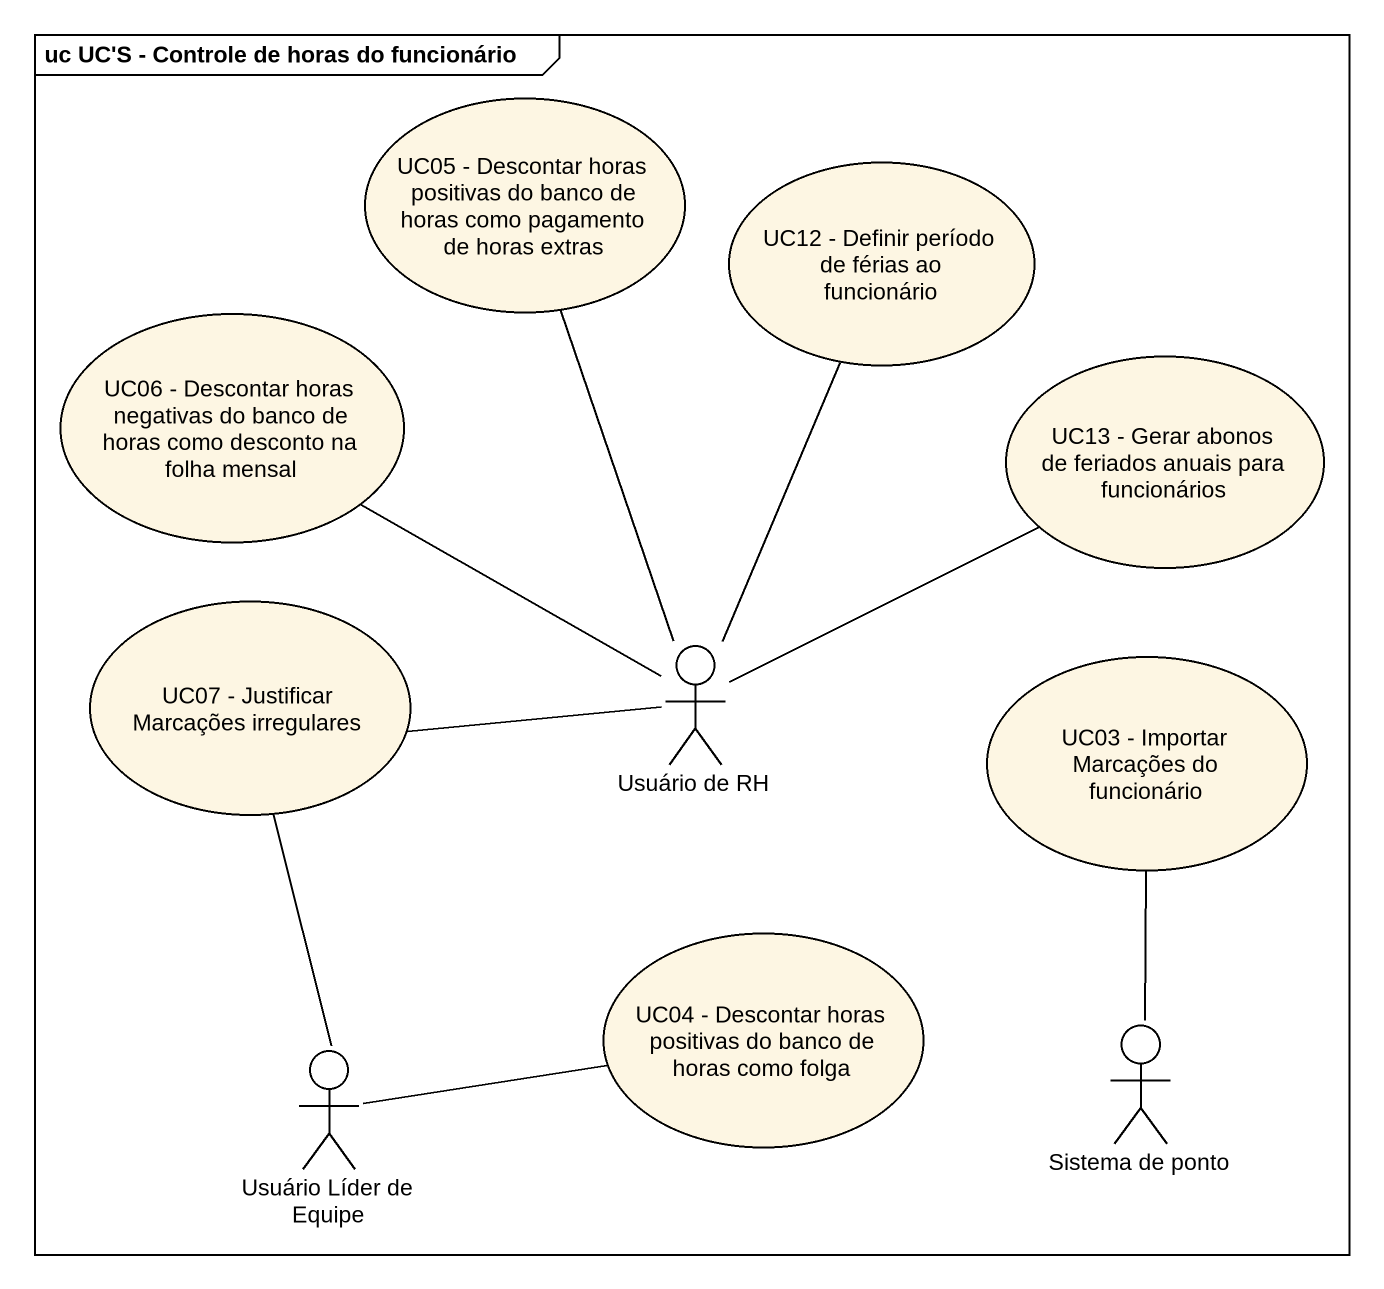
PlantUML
@startuml
mainframe uc UC'S - Controle de horas do funcionário
usecase "UC05 - Descontar horas positivas do banco de horas como pagamento de horas extras" as UC05_Descontar_horas
usecase "UC12 - Definir período de férias ao funcionário" as UC12_Definir_período_de
usecase "UC06 - Descontar horas negativas do banco de horas como desconto na folha mensal" as UC06_Descontar_horas
usecase "UC13 - Gerar abonos de feriados anuais para funcionários" as UC13_Gerar_abonos_de
usecase "UC07 - Justificar Marcações irregulares" as UC07_Justificar_Marcações
actor "Usuário de RH" as Usuário_de_RH
usecase "UC03 - Importar Marcações do funcionário" as UC03_Importar_Marcações_do
usecase "UC04 - Descontar horas positivas do banco de horas como folga" as UC04_Descontar_horas
actor "Usuário Líder de Equipe" as Usuário_Líder_de_Equipe
actor "Sistema de ponto" as Sistema_de_ponto
Usuário_de_RH -up- UC05_Descontar_horas
Usuário_de_RH -up- UC12_Definir_período_de
Usuário_de_RH -up- UC06_Descontar_horas
Usuário_de_RH -right- UC13_Gerar_abonos_de
Usuário_de_RH -left- UC07_Justificar_Marcações
Usuário_Líder_de_Equipe -up- UC07_Justificar_Marcações
Usuário_Líder_de_Equipe -right- UC04_Descontar_horas
Sistema_de_ponto -up- UC03_Importar_Marcações_do
@enduml
